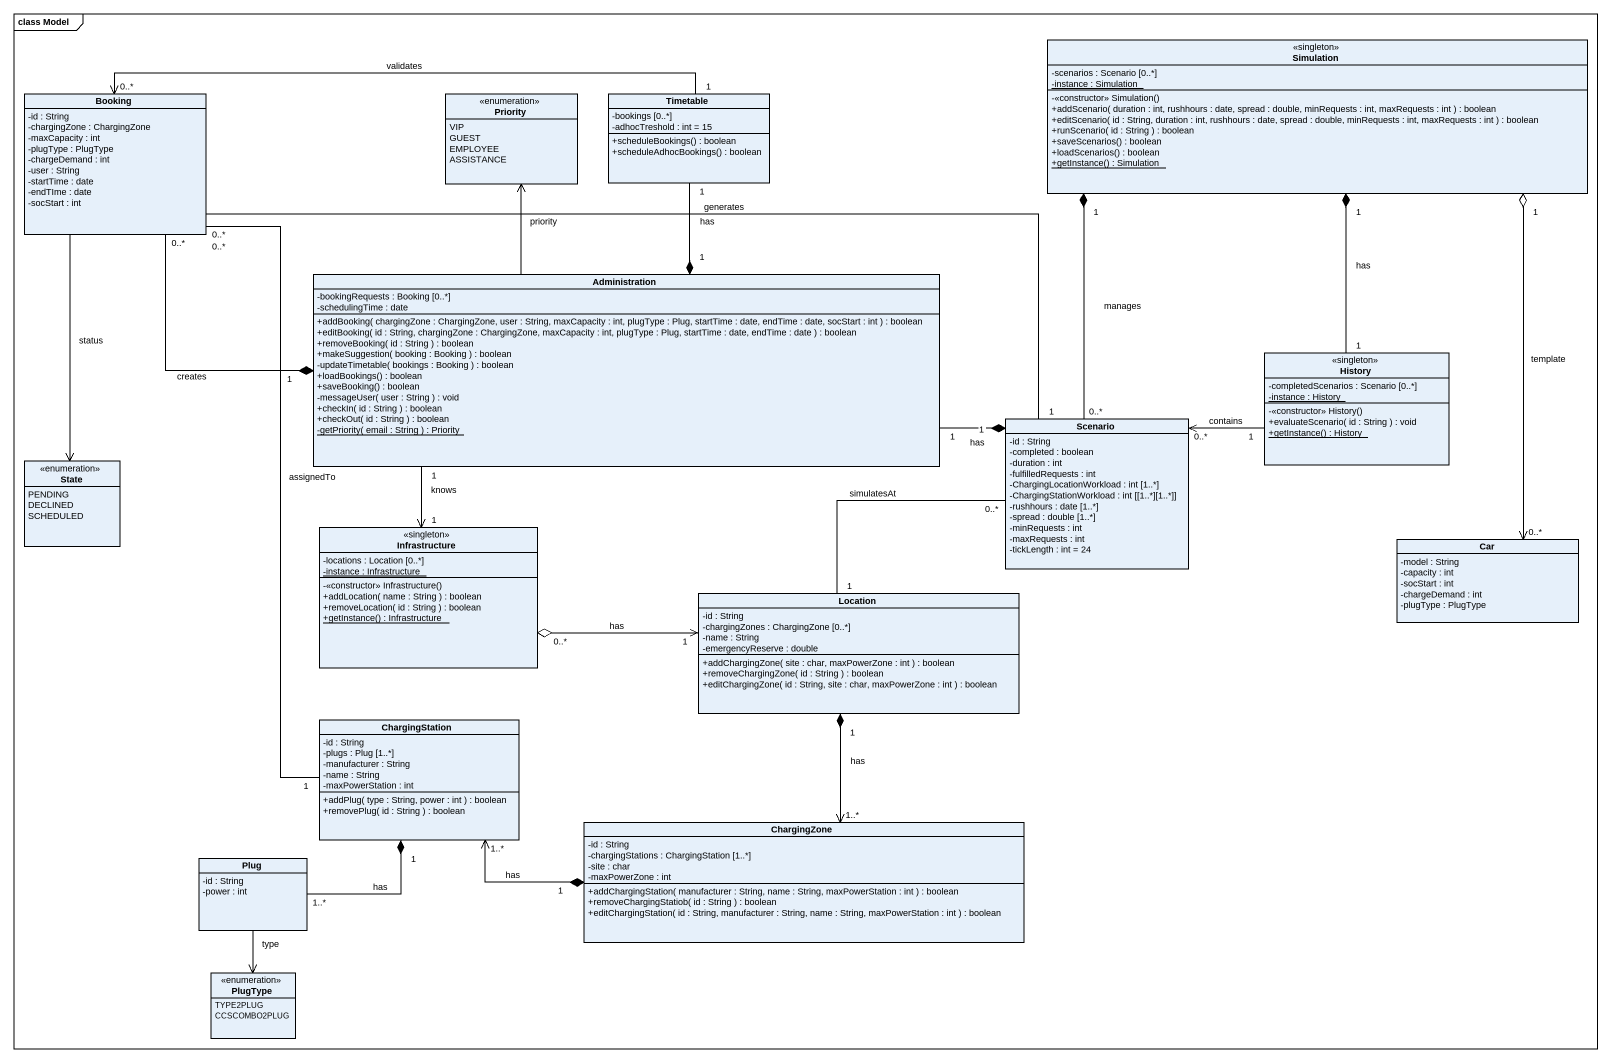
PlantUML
@startuml
mainframe class Model
hide circle
hide empty members
skinparam classAttributeIconSize 0
class Simulation <<singleton>> {
  -scenarios : Scenario [0..*]
  {static} -instance : Simulation
  -<<constructor>> Simulation()
  +addScenario( duration : int, rushhours : date, spread : double, minRequests : int, maxRequests : int ) : boolean
  +editScenario( id : String, duration : int, rushhours : date, spread : double, minRequests : int, maxRequests : int ) : boolean
  +runScenario( id : String ) : boolean
  +saveScenarios() : boolean
  +loadScenarios() : boolean
  {static} +getInstance() : Simulation
}
class Booking {
  -id : String
  -chargingZone : ChargingZone
  -maxCapacity : int
  -plugType : PlugType
  -chargeDemand : int
  -user : String
  -startTime : date
  -endTIme : date
  -socStart : int
}
enum Priority {
  VIP
  GUEST
  EMPLOYEE
  ASSISTANCE
}
class Timetable {
  -bookings [0..*]
  -adhocTreshold : int = 15
  +scheduleBookings() : boolean
  +scheduleAdhocBookings() : boolean
}
class Administration {
  -bookingRequests : Booking [0..*]
  -schedulingTime : date
  +addBooking( chargingZone : ChargingZone, user : String, maxCapacity : int, plugType : Plug, startTime : date, endTime : date, socStart : int ) : boolean
  +editBooking( id : String, chargingZone : ChargingZone, maxCapacity : int, plugType : Plug, startTime : date, endTime : date ) : boolean
  +removeBooking( id : String ) : boolean
  +makeSuggestion( booking : Booking ) : boolean
  -updateTimetable( bookings : Booking ) : boolean
  +loadBookings() : boolean
  +saveBooking() : boolean
  -messageUser( user : String ) : void
  +checkIn( id : String ) : boolean
  +checkOut( id : String ) : boolean
  {static} -getPriority( email : String ) : Priority
}
class History <<singleton>> {
  -completedScenarios : Scenario [0..*]
  {static} -instance : History
  -<<constructor>> History()
  +evaluateScenario( id : String ) : void
  {static} +getInstance() : History
}
class Scenario {
  -id : String
  -completed : boolean
  -duration : int
  -fulfilledRequests : int
  -ChargingLocationWorkload : int [1..*]
  -ChargingStationWorkload : int ~[~[1..*][1..*]]
  -rushhours : date [1..*]
  -spread : double [1..*]
  -minRequests : int
  -maxRequests : int
  -tickLength : int = 24
}
enum "State" as State_ {
  PENDING
  DECLINED
  SCHEDULED
}
class Infrastructure <<singleton>> {
  -locations : Location [0..*]
  {static} -instance : Infrastructure
  -<<constructor>> Infrastructure()
  +addLocation( name : String ) : boolean
  +removeLocation( id : String ) : boolean
  {static} +getInstance() : Infrastructure
}
class Car {
  -model : String
  -capacity : int
  -socStart : int
  -chargeDemand : int
  -plugType : PlugType
}
class Location {
  -id : String
  -chargingZones : ChargingZone [0..*]
  -name : String
  -emergencyReserve : double
  +addChargingZone( site : char, maxPowerZone : int ) : boolean
  +removeChargingZone( id : String ) : boolean
  +editChargingZone( id : String, site : char, maxPowerZone : int ) : boolean
}
class ChargingStation {
  -id : String
  -plugs : Plug [1..*]
  -manufacturer : String
  -name : String
  -maxPowerStation : int
  +addPlug( type : String, power : int ) : boolean
  +removePlug( id : String ) : boolean
}
class ChargingZone {
  -id : String
  -chargingStations : ChargingStation [1..*]
  -site : char
  -maxPowerZone : int
  +addChargingStation( manufacturer : String, name : String, maxPowerStation : int ) : boolean
  +removeChargingStatiob( id : String ) : boolean
  +editChargingStation( id : String, manufacturer : String, name : String, maxPowerStation : int ) : boolean
}
class Plug {
  -id : String
  -power : int
}
enum PlugType {
  TYPE2PLUG
  CCSCOMBO2PLUG
}
Simulation "1" *-- "1" History : has
Simulation "1" *-- "0..*" Scenario : manages
Simulation "1" o--> "0..*" Car : template
Booking --> State_ : status
Booking "0..*" -- "1" ChargingStation : assignedTo
Timetable "1" -left-> "0..*" Booking : validates
Administration "1" *-left- "0..*" Booking : creates
Administration -up-> Priority : priority
Administration "1" *-up- "1" Timetable : has
Administration "1" --> "1" Infrastructure : knows
History "1" -left-> "0..*" Scenario : contains
Scenario "1" -left- "0..*" Booking : generates
Scenario "1" *-left- "1" Administration : has
Scenario "0..*" -- "1" Location : simulatesAt
Infrastructure "0..*" o-right-> "1" Location : has
Location "1" *--> "1..*" ChargingZone : has
ChargingStation "1" *-- "1..*" Plug : has
ChargingZone "1" *-left-> "1..*" ChargingStation : has
Plug --> PlugType : type
@enduml
